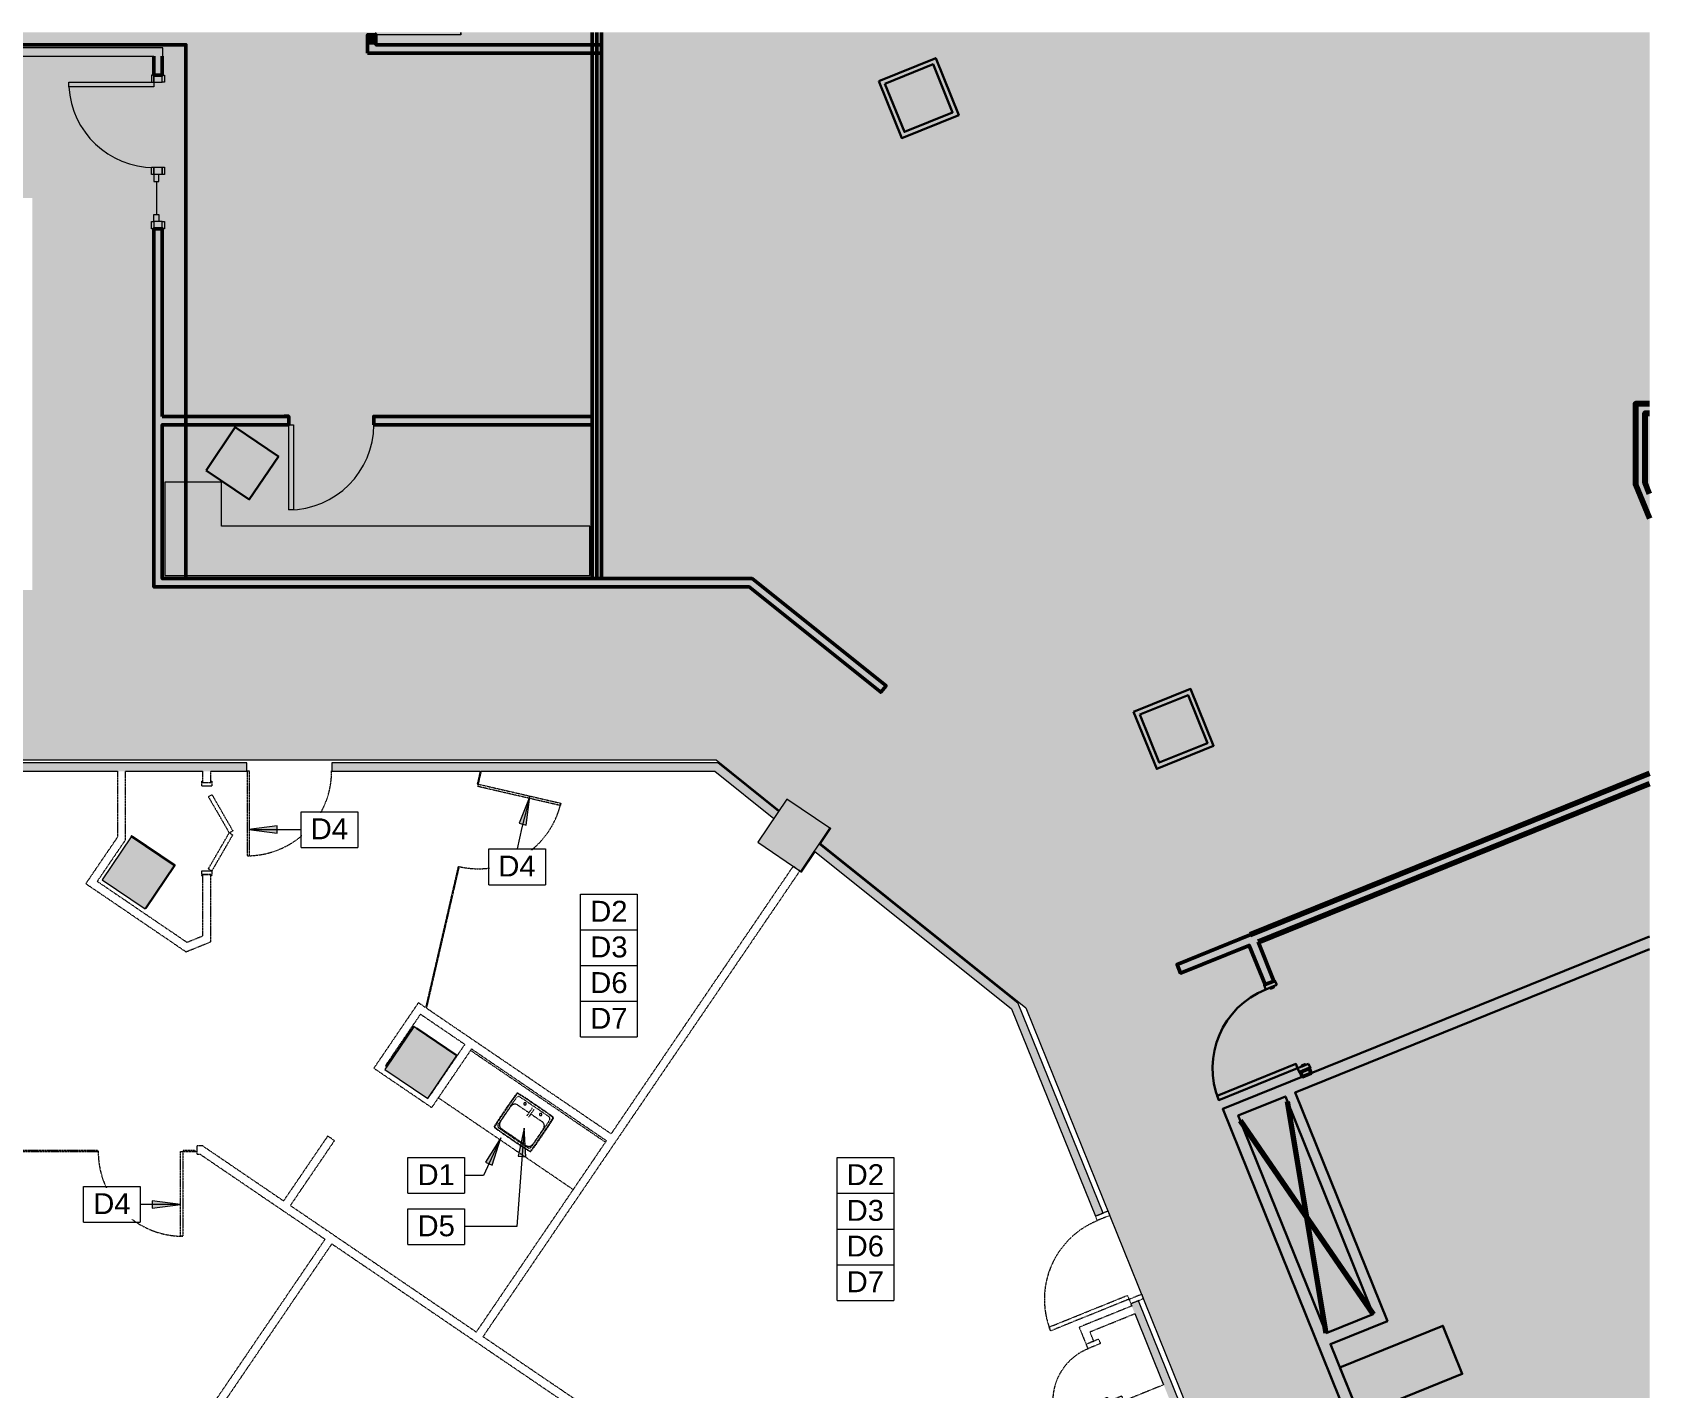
# Model space of a CAD drawing. Header units: inches. Extents: x 440 to 1827, y -16294 to -15154.
# Drawn here: x 1143 to 1827, y -15729 to -15154 of the extents above; entities that cross this region are included whole.
import ezdxf

# ---------------------------------------------------------------- set-up
doc = ezdxf.new("R2010")
doc.units = ezdxf.units.IN
doc.header["$MEASUREMENT"] = 0
doc.linetypes.add('Demolished', pattern=[0.1875, 0.125, -0.0625])
for name, color, linetype, lineweight in [('A-ANNO-KEYN', 231, 'Continuous', 9), ('A-Anno-Note', 90, 'Continuous', 50), ('A-Area-Patt', 250, 'Continuous', 20), ('A-COLS', 10, 'Continuous', 30), ('A-DETL', 250, 'Continuous', 20), ('A-DETL-GENF', 92, 'Continuous', 9), ('A-DETL-THIN', 151, 'Continuous', 9), ('A-DOOR', 31, 'Demolished', 9), ('A-DOOR-FRAM', 10, 'Continuous', 30), ('A-Hvac', 170, 'Continuous', 70), ('A-WALL', 10, 'Continuous', 30), ('A-Wall-Dmsg', 130, 'Continuous', 90), ('A-WALL-PATT', 111, 'Continuous', 13), ('Chevy Chase Pavilion_9th - 900 _ 910_dwg', 8, 'Continuous', 9), ('I-WALL', 2, 'Continuous', 13), ('P-SANR-FIXT', 6, 'Demolished', 9), ('Q-CASE', 31, 'Demolished', 9), ('S-COLS', 52, 'Continuous', 13)]:
    doc.layers.add(name, color=color, linetype=linetype, lineweight=lineweight)
doc.styles.add('Arial', font='arial.ttf', dxfattribs={"height": 8.851796})

# ---------------------------------------------------------------- blocks, each defined once
blk = doc.blocks.new('Bifold_2 panel w Frame - Int-PB-F-WDMF-3_ x 84_-4833618-FIRST FLOOR DEMOLITION')
at = {"layer": 'A-DOOR', "color": 7}
for p, q in [((-14.28, 2.25), (0.99, 11.06)), ((-13.4, 0.73), (1.86, 9.55)), ((1.86, 9.55), (0.99, 11.06)), ((1.86, 9.55), (2.74, 11.06)), ((17.12, 0.73), (1.86, 9.55)), ((18, 2.25), (2.74, 11.06)), ((-14.28, 2.25), (-13.4, 0.73)), ((18, 2.25), (17.12, 0.73))]:
    blk.add_line(p, q, dxfattribs=at)
at = {"layer": 'A-DOOR-FRAM', "color": 250, "linetype": 'Demolished', "lineweight": 20}
for p, q in [((-20, 2.25), (-18, 2.25)), ((-20, 2.25), (-20, 1.75)), ((-20, 1.75), (-19.5, 1.75)), ((-19.5, -1.75), (-19.5, 1.75)), ((-18, -2.25), (-18, 2.25)), ((18, -2.25), (18, 2.25)), ((18, 2.25), (20, 2.25)), ((19.5, 1.75), (20, 1.75)), ((19.5, -1.75), (19.5, 1.75)), ((20, 2.25), (20, 1.75)), ((-20, -1.75), (-19.5, -1.75)), ((-20, -2.25), (-20, -1.75)), ((-20, -2.25), (-18, -2.25)), ((18, -2.25), (20, -2.25)), ((19.5, -1.75), (20, -1.75)), ((20, -2.25), (20, -1.75))]:
    blk.add_line(p, q, dxfattribs=at)
blk = doc.blocks.new('Single Glass Door - 36_ x 84_-4833911-FIRST FLOOR DEMOLITION')
at = {"layer": 'A-DOOR', "color": 250, "lineweight": 20}
for p, q in [((16.90625, -0.25), (17.90625, -0.25)), ((16.90625, -36.0625), (16.90625, -0.25)), ((17.90625, -0.25), (17.90625, -36.0625)), ((17.90625, -36.0625), (16.90625, -36.0625))]:
    blk.add_line(p, q, dxfattribs=at)
at = {"layer": 'A-DOOR', "color": 7}
blk.add_arc((17.90625, -0.25), 35.8125, 179.5, 270, dxfattribs=at)
blk = doc.blocks.new('Single Glass Door - 36_ x 84_-4836496-FIRST FLOOR DEMOLITION')
at = {"layer": 'A-DOOR', "color": 250, "lineweight": 20}
for p, q in [((16.90625, 37.5625), (16.90625, 1.75)), ((17.90625, 37.5625), (16.90625, 37.5625)), ((17.90625, 1.75), (17.90625, 37.5625)), ((16.90625, 1.75), (17.90625, 1.75))]:
    blk.add_line(p, q, dxfattribs=at)
at = {"layer": 'A-DOOR', "color": 7}
blk.add_arc((17.90625, 1.75), 35.8125, 90, 180.5, dxfattribs=at)
blk = doc.blocks.new('C-Counter Top - ADJ HEIGHT-4836405-FIRST FLOOR DEMOLITION')
at = {"layer": 'Q-CASE', "color": 7}
for p, q in [((-47.26, -0.75), (21.74, -0.75)), ((-47.26, -25), (21.74, -25))]:
    blk.add_line(p, q, dxfattribs=at)
blk = doc.blocks.new('Single Flush - OTJ_SOLIDFLUSH_ALUM-4829993-FIRST FLOOR DEMOLITION')
at = {"layer": 'A-DOOR', "color": 250, "lineweight": 20}
for p, q in [((16.15625, -1.75), (17.90625, -1.75)), ((16.15625, -37.5625), (16.15625, -1.75)), ((17.90625, -1.75), (17.90625, -37.5625)), ((17.90625, -37.5625), (16.15625, -37.5625))]:
    blk.add_line(p, q, dxfattribs=at)
at = {"layer": 'A-DOOR', "color": 7}
blk.add_arc((17.90625, -1.75), 35.8125, 179.5, 270, dxfattribs=at)
at = {"layer": 'A-DOOR-FRAM', "color": 250, "linetype": 'Demolished', "lineweight": 20}
for p, q in [((-20, 4), (-20, -1.75)), ((-20, 4), (-18, 4)), ((-18, 4), (-18, -1.75)), ((18.000004, 4), (18.000004, -1.75)), ((18.000004, 4), (20.000004, 4)), ((20.000004, 4), (20.000004, -1.75)), ((-20, -1.75), (-18, -1.75)), ((18.000004, -1.75), (20.000004, -1.75))]:
    blk.add_line(p, q, dxfattribs=at)
blk = doc.blocks.new('Single Flush - 2_-4840420-FIRST FLOOR DEMOLITION')
at = {"layer": 'A-DOOR', "color": 250, "lineweight": 20}
for p, q in [((10.15625, -1.75), (11.90625, -1.75)), ((10.15625, -25.5625), (10.15625, -1.75)), ((11.90625, -1.75), (11.90625, -25.5625)), ((11.90625, -25.5625), (10.15625, -25.5625))]:
    blk.add_line(p, q, dxfattribs=at)
at = {"layer": 'A-DOOR', "color": 7}
blk.add_arc((11.90625, -1.75), 23.8125, 179.5, 270, dxfattribs=at)
at = {"layer": 'A-DOOR-FRAM', "color": 250, "linetype": 'Demolished', "lineweight": 20}
for p, q in [((-14, 4), (-14, -1.75)), ((-14, 4), (-12, 4)), ((-12, 4), (-12, -1.75)), ((12.000004, 4), (12.000004, -1.75)), ((12.000004, 4), (14.000004, 4)), ((14.000004, 4), (14.000004, -1.75)), ((-14, -1.75), (-12, -1.75)), ((12.000004, -1.75), (14.000004, -1.75))]:
    blk.add_line(p, q, dxfattribs=at)
blk = doc.blocks.new('Concrete-Rectangular-Column - 1_10_-4868861-FIRST FLOOR DEMOLITION')
at = {"layer": 'S-COLS', "lineweight": 9}
blk.add_hatch(color=7, dxfattribs=at).paths.add_polyline_path([(-11, -11), (11, -11), (11, 11), (-11, 11)], flags=0)
at = {"layer": 'S-COLS', "color": 8, "lineweight": 20}
for p, q in [((11, 11), (-11, 11)), ((-11, 11), (-11, -11)), ((11, -11), (11, 11)), ((-11, -11), (11, -11))]:
    blk.add_line(p, q, dxfattribs=at)
blk = doc.blocks.new('P-Sink-Rectangular - PSR1918-3060176-FIRST FLOOR DEMOLITION')
at = {"layer": 'P-SANR-FIXT', "color": 7}
for p, q in [((-9.5, 4.97), (-9.34, 8.49)), ((-9.13, 8.48), (-9.28, 4.96)), ((-8.99, 8.84), (-5.52, 9)), ((-5.51, 8.78), (-8.98, 8.63)), ((-8.5, 5.01), (-8.42, 6.97)), ((-7.47, 7.92), (-5.51, 8)), ((-5.52, 9), (5.52, 9)), ((-5.52, 9), (-5.51, 8.78)), ((5.51, 8.78), (-5.51, 8.78)), ((-5.51, 8), (5.51, 8)), ((5.52, 9), (5.51, 8.78)), ((8.98, 8.63), (5.51, 8.78)), ((5.51, 8), (7.47, 7.92)), ((5.52, 9), (8.99, 8.84)), ((8.42, 6.97), (8.5, 5.01)), ((9.28, 4.96), (9.13, 8.48)), ((9.34, 8.49), (9.5, 4.97)), ((-9.5, 4.97), (-9.28, 4.96)), ((-9.5, -4.97), (-9.5, 4.97)), ((-9.28, 4.96), (-9.28, -4.96)), ((-8.5, -5.01), (-8.5, 5.01)), ((-8.35, -5.5), (-8.35, 2.5)), ((-8.35, -5.5), (-8.35, 2.5)), ((-6.25, 4.6), (-0.49, 4.6)), ((-6.25, 4.6), (-0.49, 4.6)), ((0.48, 4.6), (6.25, 4.6)), ((0.48, 4.6), (6.25, 4.6)), ((8.35, 2.5), (8.35, -5.5)), ((8.35, 2.5), (8.35, -5.5)), ((8.5, 5.01), (8.5, -5.01)), ((9.5, 4.97), (9.28, 4.96)), ((9.28, -4.96), (9.28, 4.96)), ((9.5, 4.97), (9.5, -4.97)), ((-9.5, -4.97), (-9.28, -4.96)), ((-9.34, -8.49), (-9.5, -4.97)), ((-9.28, -4.96), (-9.13, -8.48)), ((-8.42, -6.97), (-8.5, -5.01)), ((8.5, -5.01), (8.42, -6.97)), ((9.13, -8.48), (9.28, -4.96)), ((9.5, -4.97), (9.28, -4.96)), ((9.5, -4.97), (9.34, -8.49)), ((-5.52, -9), (-8.99, -8.84)), ((-8.98, -8.63), (-5.51, -8.78)), ((-5.51, -8), (-7.47, -7.92)), ((6.25, -7.6), (-6.25, -7.6)), ((6.25, -7.6), (-6.25, -7.6)), ((-5.52, -9), (-5.51, -8.78)), ((5.52, -9), (-5.52, -9)), ((5.51, -8), (-5.51, -8)), ((-5.51, -8.78), (5.51, -8.78)), ((7.47, -7.92), (5.51, -8)), ((5.51, -8.78), (8.98, -8.63)), ((5.52, -9), (5.51, -8.78)), ((8.99, -8.84), (5.52, -9))]:
    blk.add_line(p, q, dxfattribs=at)
at = {"layer": 'P-SANR-FIXT', "color": 7, "flags": 128}
for points in [[(-0.5, 6.97), (-0.5, 6.97), (-0.5, 6.96), (-0.5, 6.95), (-0.5, 6.94), (-0.5, 6.93), (-0.5, 6.91), (-0.5, 6.89), (-0.5, 6.87), (-0.5, 6.84), (-0.5, 6.81), (-0.5, 6.78), (-0.5, 6.74), (-0.5, 6.7), (-0.5, 6.66), (-0.5, 6.62), (-0.5, 6.57), (-0.5, 6.52), (-0.5, 6.47), (-0.5, 6.42), (-0.5, 6.36), (-0.5, 6.3), (-0.5, 6.24), (-0.5, 6.18), (-0.5, 6.11), (-0.5, 6.05), (-0.5, 5.98), (-0.5, 5.91), (-0.5, 5.84), (-0.5, 5.77), (-0.5, 5.69), (-0.5, 5.62), (-0.5, 5.54), (-0.5, 5.46), (-0.5, 5.39), (-0.5, 5.31), (-0.5, 5.23), (-0.5, 5.15), (-0.5, 5.07), (-0.5, 4.99), (-0.5, 4.91), (-0.5, 4.83), (-0.5, 4.75), (-0.5, 4.67), (-0.5, 4.59), (-0.5, 4.51), (-0.5, 4.44), (-0.5, 4.36), (-0.5, 4.28), (-0.5, 4.21), (-0.5, 4.13), (-0.5, 4.06), (-0.5, 3.99), (-0.5, 3.92), (-0.5, 3.86), (-0.5, 3.79), (-0.5, 3.73), (-0.5, 3.66), (-0.5, 3.61), (-0.5, 3.55), (-0.5, 3.49), (-0.5, 3.44), (-0.5, 3.39), (-0.5, 3.34), (-0.5, 3.3), (-0.5, 3.25), (-0.5, 3.21), (-0.5, 3.18), (-0.5, 3.14), (-0.5, 3.11), (-0.5, 3.08), (-0.5, 3.06), (-0.5, 3.04), (-0.5, 3.02), (-0.5, 3), (-0.5, 2.99), (-0.5, 2.98), (-0.5, 2.97), (-0.5, 2.97), (-0.5, 2.97)], [(0.5, 2.97), (0.5, 2.97), (0.5, 2.97), (0.5, 2.98), (0.5, 2.99), (0.5, 3.01), (0.5, 3.02), (0.5, 3.05), (0.5, 3.07), (0.5, 3.1), (0.5, 3.13), (0.5, 3.16), (0.5, 3.19), (0.5, 3.23), (0.5, 3.27), (0.5, 3.32), (0.5, 3.36), (0.5, 3.41), (0.5, 3.46), (0.5, 3.52), (0.5, 3.57), (0.5, 3.63), (0.5, 3.69), (0.5, 3.76), (0.5, 3.82), (0.5, 3.89), (0.5, 3.95), (0.5, 4.02), (0.5, 4.1), (0.5, 4.17), (0.5, 4.24), (0.5, 4.32), (0.5, 4.39), (0.5, 4.47), (0.5, 4.55), (0.5, 4.63), (0.5, 4.71), (0.5, 4.79), (0.5, 4.87), (0.5, 4.95), (0.5, 5.03), (0.5, 5.11), (0.5, 5.19), (0.5, 5.26), (0.5, 5.34), (0.5, 5.42), (0.5, 5.5), (0.5, 5.58), (0.5, 5.65), (0.5, 5.73), (0.5, 5.8), (0.5, 5.87), (0.5, 5.94), (0.5, 6.01), (0.5, 6.08), (0.5, 6.14), (0.5, 6.21), (0.5, 6.27), (0.5, 6.33), (0.5, 6.39), (0.5, 6.44), (0.5, 6.49), (0.5, 6.55), (0.5, 6.59), (0.5, 6.64), (0.5, 6.68), (0.5, 6.72), (0.5, 6.76), (0.5, 6.79), (0.5, 6.82), (0.5, 6.85), (0.5, 6.88), (0.5, 6.9), (0.5, 6.92), (0.5, 6.93), (0.5, 6.95), (0.5, 6.96), (0.5, 6.96), (0.5, 6.97), (0.5, 6.97)]]:
    blk.add_lwpolyline(points, dxfattribs=at)
at = {"layer": 'P-SANR-FIXT', "color": 7}
for centre, radius, start, end in [((-8.97, 8.47), 0.371, 92.5667, 177.4333), ((-8.97, 8.47), 0.156, 92.5667, 177.4333), ((-7.42, 6.92), 0.995, 92.5667, 177.4333), ((-4, 6.75), 0.5, 360, 180), ((-4, 6.75), 0.5, 135, 165), ((-4, 6.75), 0.5, 135, 165), ((-4, 6.75), 0.5, 60, 120), ((-4, 6.75), 0.5, 60, 120), ((-4, 6.75), 0.5, 75, 105), ((-4, 6.75), 0.5, 75, 105), ((-4, 6.75), 0.5, 0, 45), ((-4, 6.75), 0.5, 15, 45), ((-4, 6.75), 0.5, 0, 45), ((-4, 6.75), 0.5, 15, 45), ((4, 6.75), 0.5, 360, 180), ((4, 6.75), 0.5, 135, 180), ((4, 6.75), 0.5, 135, 180), ((4, 6.75), 0.5, 165, 180), ((4, 6.75), 0.5, 165, 180), ((4, 6.75), 0.5, 135, 150), ((4, 6.75), 0.5, 135, 150), ((4, 6.75), 0.5, 0, 120), ((4, 6.75), 0.5, 0, 120), ((4, 6.75), 0.5, 75, 105), ((4, 6.75), 0.5, 75, 105), ((4, 6.75), 0.5, 30, 60), ((4, 6.75), 0.5, 30, 60), ((7.42, 6.92), 0.995, 2.5667, 87.4333), ((8.97, 8.47), 0.156, 2.5667, 87.4333), ((8.97, 8.47), 0.371, 2.5667, 87.4333), ((-6.25, 2.5), 2.1, 90, 180), ((-6.25, 2.5), 2.1, 90, 180), ((-6.25, 2.5), 2.1, 160.02876, 180), ((-6.25, 2.5), 2.1, 115.02876, 154.97124), ((-6.25, 2.5), 2.1, 90, 109.97124), ((-4, 6.75), 0.5, 180, 360), ((-4, 6.75), 0.5, 180, 270), ((-4, 6.75), 0.5, 180, 270), ((-4, 6.75), 0.5, 195, 240), ((-4, 6.75), 0.5, 195, 240), ((-4, 6.75), 0.5, 255, 270), ((-4, 6.75), 0.5, 255, 270), ((-4, 6.75), 0.5, 315, 360), ((-4, 6.75), 0.5, 315, 360), ((-4, 6.75), 0.5, 315, 345), ((-4, 6.75), 0.5, 315, 345), ((4, 6.75), 0.5, 180, 360), ((4, 6.75), 0.5, 180, 225), ((4, 6.75), 0.5, 180, 195), ((4, 6.75), 0.5, 180, 225), ((4, 6.75), 0.5, 180, 195), ((4, 6.75), 0.5, 210, 225), ((4, 6.75), 0.5, 210, 225), ((4, 6.75), 0.5, 240, 270), ((4, 6.75), 0.5, 240, 270), ((4, 6.75), 0.5, 255, 270), ((4, 6.75), 0.5, 255, 270), ((4, 6.75), 0.5, 271.66631, 300), ((4, 6.75), 0.5, 271.66631, 300), ((4, 6.75), 0.5, 315, 345), ((4, 6.75), 0.5, 315, 345), ((4, 6.75), 0.5, 315, 330), ((4, 6.75), 0.5, 315, 330), ((6.25, 2.5), 2.1, 70.02876, 90), ((6.25, 2.5), 2.1, 0, 90), ((6.25, 2.5), 2.1, 0, 90), ((6.25, 2.5), 2.1, 25.02876, 64.97124), ((6.25, 2.5), 2.1, 0, 19.97124), ((-6.25, -5.5), 2.1, 180, 199.97124), ((-6.25, -5.5), 2.1, 180, 270), ((-6.25, -5.5), 2.1, 180, 270), ((-6.25, -5.5), 2.1, 205.02876, 244.97124), ((6.25, -5.5), 2.1, 270, 360), ((6.25, -5.5), 2.1, 270, 360), ((6.25, -5.5), 2.1, 295.02876, 334.97124), ((6.25, -5.5), 2.1, 340.02876, 360), ((-8.97, -8.47), 0.371, 182.5667, 267.4333), ((-8.97, -8.47), 0.156, 182.5667, 267.4333), ((-7.42, -6.92), 0.995, 182.5667, 267.4333), ((-6.25, -5.5), 2.1, 250.02876, 270), ((6.25, -5.5), 2.1, 270, 289.97124), ((7.42, -6.92), 0.995, 272.5667, 357.4333), ((8.97, -8.47), 0.156, 272.5667, 357.4333), ((8.97, -8.47), 0.371, 272.5667, 357.4333)]:
    blk.add_arc(centre, radius, start, end, dxfattribs=at)
blk = doc.blocks.new('Chevy Chase Pavilion_9th - 900 _ 910_dwg_08 - DOOR - SINGLE - CONCEALED FRAME - FULL GLASS - 36x84-545508-FLOOR PLAN - LEVEL 9-5113153-FIRST FLOOR DEMOLITION')
at = {"layer": 'A-DOOR', "color": 250, "linetype": 'Continuous', "lineweight": 20, "flags": 128}
blk.add_lwpolyline([(20.28, 0.46), (18.28, 0.46), (18.28, 36.46), (20.28, 36.46)], close=True, dxfattribs=at)
at = {"layer": 'A-DOOR', "color": 7, "linetype": 'Continuous'}
blk.add_arc((20.28, 0.46), 36, 90, 180, dxfattribs=at)
at = {"layer": 'A-DOOR-FRAM', "color": 250, "lineweight": 20, "flags": 128}
blk.add_lwpolyline([(22.28, 0.96), (20.28, 0.96), (20.28, -3.54), (22.28, -3.54)], dxfattribs=at)
blk = doc.blocks.new('Chevy Chase Pavilion_9th - 900 _ 910_dwg_08 - DOOR - SINGLE - CONCEALED FRAME - FULL GLASS - 36x84-545508-FLOOR PLAN - LEVEL 9-V1-FIRST FLOOR DEMOLITION')
at = {"layer": 'A-DOOR', "color": 250, "linetype": 'Continuous', "lineweight": 20}
blk.add_line((20.28, 0.46), (19.28, 0.46), dxfattribs=at)
at = {"layer": 'A-DOOR', "color": 250, "linetype": 'Continuous', "lineweight": 20, "flags": 128}
blk.add_lwpolyline([(19.28, 36.46), (20.28, 36.46), (20.28, 0.46)], dxfattribs=at)
at = {"layer": 'A-DOOR', "color": 7, "linetype": 'Continuous'}
blk.add_arc((20.28, 0.46), 36, 90, 91.58822, dxfattribs=at)
at = {"layer": 'A-DOOR-FRAM', "color": 250, "lineweight": 20, "flags": 128}
blk.add_lwpolyline([(22.28, 0.96), (20.28, 0.96), (20.28, -3.54), (22.28, -3.54)], dxfattribs=at)
blk = doc.blocks.new('Chevy Chase Pavilion_9th - 900 _ 910_dwg_ST - TYPE D - SINGLE FLUSH WD - SIDELIGHT - 36_ x 96_  - 20_ SIDELIGHT-545689-FLOOR PLAN - LEVEL 9-5113156-FIRST FLOOR DEMOLITION')
at = {"layer": 'A-DOOR', "color": 7, "linetype": 'Continuous'}
blk.add_line((24, -0.75), (38, -0.75), dxfattribs=at)
at = {"layer": 'A-DOOR', "color": 7, "linetype": 'Continuous', "flags": 128}
for points in [[(21, -1.75), (24, -1.75), (24, 0.25), (21, 0.25)], [(41, -1.75), (38, -1.75), (38, 0.25), (41, 0.25)]]:
    blk.add_lwpolyline(points, dxfattribs=at)
at = {"layer": 'A-DOOR', "color": 250, "linetype": 'Continuous', "lineweight": 20, "flags": 128}
blk.add_lwpolyline([(-16, -1.75), (-16, -37.75), (-18, -37.75), (-18, -1.75)], close=True, dxfattribs=at)
at = {"layer": 'A-DOOR', "color": 7, "linetype": 'Continuous'}
blk.add_arc((-18, -1.75), 36.06, 273.17954, 0, dxfattribs=at)
at = {"layer": 'A-DOOR-FRAM', "color": 250, "lineweight": 20, "flags": 128}
for points in [[(-21, 1.75), (-21, 2.75), (-18, 2.75), (-18, 1.75)], [(-21, -2.75), (-18, -2.75), (-18, -1.75), (-18, 1.75), (-21, 1.75), (-21, -1.75), (-18, -1.75), (-21, -1.75)], [(18, 1.75), (18, 2.75), (21, 2.75), (21, 1.75)], [(21, -1.75), (21, -2.75), (18, -2.75), (18, -1.75), (18, 1.75), (21, 1.75), (21, -1.75), (18, -1.75)], [(41, 1.75), (41, 2.75), (44, 2.75), (44, 1.75)], [(41, -2.75), (41, -1.75), (44, -1.75), (44, 1.75), (41, 1.75), (41, -1.75), (44, -1.75), (44, -2.75)]]:
    blk.add_lwpolyline(points, close=True, dxfattribs=at)
blk = doc.blocks.new('Chevy Chase Pavilion_9th - 900 _ 910_dwg-4821032-FIRST FLOOR DEMOLITION')
at = {"layer": 'A-DETL-GENF', "lineweight": 20}
h = blk.add_hatch(color=250, dxfattribs=at)
h.paths.add_polyline_path([(2027.26, 3009.22), (2027.26, 3231.72), (2023.26, 3231.72), (2023.26, 3009.22)], flags=0)
h.paths.add_polyline_path([(2023.26, 3235.22), (2027.26, 3235.22), (2027.26, 3240.47), (2023.26, 3240.47)], flags=0)
blk.add_hatch(color=250, dxfattribs=at).paths.add_polyline_path([(1893.36, 3010.47), (2022.3, 3010.47), (2022.3, 3031.47), (1866.3, 3031.47), (1866.3, 3050.1), (1842.3, 3050.1), (1842.3, 3010.47), (1878.46, 3010.47)], flags=0)
at = {"layer": 'A-WALL-PATT', "lineweight": 20}
h = blk.add_hatch(color=250, dxfattribs=at)
h.paths.add_polyline_path([(1493.72, 3230.35), (1559.69, 3230.35), (1559.69, 3233.85), (1399.5, 3233.85), (1399.5, 3230.35), (1448.25, 3230.35)], flags=0)
h.paths.add_polyline_path([(1841.26, 3230.35), (1841.51, 3230.35), (1841.51, 3233.85), (1595.69, 3233.85), (1595.69, 3230.35), (1837.76, 3230.35)], flags=0)
at = {"layer": 'I-WALL', "lineweight": 20}
for points in [[(1928.2, 3235.22), (1931.7, 3235.22), (1931.7, 3239.47), (1928.2, 3239.47)], [(2022.3, 3231.72), (2027.26, 3231.72), (2027.26, 3235.22), (1928.2, 3235.22), (1928.2, 3231.72), (1931.7, 3231.72)], [(2089.73, 3005.72), (2095.33, 3005.72), (2090.96, 3009.22), (1837.76, 3009.22), (1837.76, 3005.72), (2075.75, 3005.72)], [(2145.45, 2961.1), (2147.64, 2963.84), (2095.33, 3005.72), (2089.73, 3005.72), (2140.55, 2965.03)]]:
    blk.add_hatch(color=250, dxfattribs=at).paths.add_polyline_path(points, flags=0)
h = blk.add_hatch(color=250, dxfattribs=at)
h.paths.add_polyline_path([(1841.26, 3009.22), (1841.26, 3157.35), (1837.76, 3157.35), (1837.76, 3009.22)], flags=0)
h.paths.add_polyline_path([(1841.26, 3222.35), (1841.26, 3230.35), (1837.76, 3230.35), (1837.76, 3222.35)], flags=0)
h = blk.add_hatch(color=250, dxfattribs=at)
h.paths.add_polyline_path([(1930.82, 3074.35), (2023.26, 3074.35), (2023.26, 3077.85), (1930.82, 3077.85)], flags=0)
h.paths.add_polyline_path([(1842.3, 3074.35), (1894.82, 3074.35), (1894.82, 3077.85), (1841.26, 3077.85), (1841.26, 3074.35), (1841.51, 3074.35)], flags=0)
at = {"layer": 'A-Anno-Note', "flags": 128}
blk.add_lwpolyline([(1104.72, 3146.22), (1169.26, 3146.22), (1169.26, 3235.22), (1851.26, 3235.22), (1851.26, 3009.22), (2025.26, 3009.22), (2025.26, 3240.47)], dxfattribs=at)
at = {"layer": 'A-Area-Patt'}
for p, q in [((2123.05, 2902.3), (2123.92, 2903.17)), ((2123.41, 2902.84), (2123.99, 2903.42)), ((2123.78, 2903.38), (2123.88, 2903.49)), ((2119.38, 2896.86), (2120.25, 2897.74)), ((2119.44, 2896.74), (2119.89, 2897.19)), ((2119.75, 2897.41), (2120.62, 2898.28)), ((2120.11, 2897.95), (2120.98, 2898.82)), ((2120.48, 2898.49), (2121.35, 2899.37)), ((2120.85, 2899.04), (2121.72, 2899.91)), ((2121.21, 2899.58), (2122.08, 2900.45)), ((2121.58, 2900.12), (2122.45, 2901)), ((2121.95, 2900.67), (2122.82, 2901.54)), ((2122.31, 2901.21), (2123.18, 2902.08)), ((2122.68, 2901.75), (2123.55, 2902.63)), ((2113.89, 2888.72), (2114.75, 2889.59)), ((2114.25, 2889.26), (2115.12, 2890.13)), ((2114.62, 2889.8), (2115.49, 2890.67)), ((2114.98, 2890.35), (2115.85, 2891.22)), ((2115.35, 2890.89), (2116.22, 2891.76)), ((2115.72, 2891.43), (2116.59, 2892.3)), ((2116.08, 2891.98), (2116.95, 2892.85)), ((2116.45, 2892.52), (2117.32, 2893.39)), ((2116.82, 2893.06), (2117.54, 2893.78)), ((2117.18, 2893.61), (2117.44, 2893.86)), ((2111.63, 2885.22), (2112.19, 2885.78)), ((2111.69, 2885.46), (2112.55, 2886.33)), ((2111.73, 2885.15), (2111.82, 2885.24)), ((2112.05, 2886), (2112.92, 2886.87)), ((2112.42, 2886.54), (2113.29, 2887.41)), ((2112.79, 2887.09), (2113.65, 2887.96)), ((2113.15, 2887.63), (2114.02, 2888.5)), ((2113.52, 2888.17), (2114.39, 2889.04))]:
    blk.add_line(p, q, dxfattribs=at)
at = {"layer": 'A-COLS'}
for p, q in [((1936.19, 2802.56), (1947.73, 2819.66)), ((1948.93, 2818.85), (1965.97, 2807.36))]:
    blk.add_line(p, q, dxfattribs=at)
at = {"layer": 'A-COLS', "flags": 128}
for points in [[(2147.2, 3218.72), (2167.6, 3226.97), (2175.84, 3206.57), (2155.44, 3198.32)], [(1859.87, 3055.04), (1872.17, 3073.28), (1890.41, 3060.97), (1878.11, 3042.74)], [(2255.09, 2951.7), (2275.49, 2959.93), (2283.73, 2939.54), (2263.33, 2931.3)], [(2339.79, 2675.3), (2383.37, 2692.91), (2391.61, 2672.51), (2348.03, 2654.9)]]:
    blk.add_lwpolyline(points, close=True, dxfattribs=at)
for points in [[(2123.86, 2903.51), (2124.06, 2903.37), (2119.53, 2896.67)], [(1828.17, 2899.93), (1828.35, 2900.19), (1846.58, 2887.89), (1834.28, 2869.65)], [(2117.57, 2893.75), (2111.76, 2885.14), (2111.56, 2885.27)]]:
    blk.add_lwpolyline(points, dxfattribs=at)
at = {"layer": 'A-DETL'}
for p, q in [((2023.26, 3240.47), (2023.26, 3235.22)), ((2027.26, 3235.22), (2027.26, 3240.47)), ((2023.26, 3231.72), (2023.26, 3077.85)), ((2027.26, 3009.22), (2027.26, 3231.72)), ((2023.26, 3074.35), (2023.26, 3009.22))]:
    blk.add_line(p, q, dxfattribs=at)
at = {"layer": 'A-DETL', "flags": 128}
blk.add_lwpolyline([(1866.3, 3031.47), (1866.3, 3050.1), (1842.3, 3050.1), (1842.3, 3010.47), (2022.3, 3010.47), (2022.3, 3031.47)], close=True, dxfattribs=at)
at = {"layer": 'A-DOOR', "color": 10, "linetype": 'Continuous', "lineweight": 30, "flags": 128}
for points in [[(2313.05, 2837.19), (2312.3, 2839.05), (2307.67, 2837.17), (2308.41, 2835.32)], [(2311.66, 2836.63), (2311.85, 2836.17), (2310.46, 2835.6), (2310.27, 2836.07)], [(2321.9, 2801.94), (2321.15, 2803.79), (2287.77, 2790.31), (2288.52, 2788.45)], [(2326.54, 2803.81), (2327.29, 2801.96), (2322.65, 2800.09), (2321.9, 2801.94)], [(2325.15, 2803.25), (2324.96, 2803.72), (2323.57, 2803.15), (2323.76, 2802.69)]]:
    blk.add_lwpolyline(points, close=True, dxfattribs=at)
at = {"layer": 'A-DOOR', "color": 10, "linetype": 'Continuous', "lineweight": 30}
blk.add_arc((2321.9, 2801.94), 36, 112.00101, 202.00101, dxfattribs=at)
at = {"layer": 'A-Hvac'}
for p, q in [((2333.93, 2689.82), (2317.57, 2787.82)), ((2297.59, 2779.75), (2353.9, 2697.88))]:
    blk.add_line(p, q, dxfattribs=at)
at = {"layer": 'A-WALL', "color": 90, "lineweight": 50, "flags": 128}
for points in [[(2023.26, 3240.47), (2023.26, 3009.22), (2027.26, 3009.22), (2027.26, 3240.47)], [(2301.79, 2858.39), (2270.87, 2845.9), (2272.37, 2842.19), (2301.43, 2853.93), (2308.13, 2837.36), (2311.84, 2838.86), (2305.14, 2855.43)]]:
    blk.add_lwpolyline(points, dxfattribs=at)
at = {"layer": 'A-WALL', "flags": 128}
for points in [[(2144.59, 3219.82), (2154.33, 3195.72), (2178.43, 3205.46), (2168.69, 3229.57)], [(2252.48, 2952.79), (2262.23, 2928.68), (2286.33, 2938.43), (2276.59, 2962.54)], [(2333.93, 2689.82), (2296.72, 2781.93), (2316.69, 2790), (2353.9, 2697.88)]]:
    blk.add_lwpolyline(points, close=True, dxfattribs=at)
for points in [[(2470.91, 2857.7), (2290.2, 2784.69), (2346.71, 2644.82)], [(2351.35, 2646.7), (2335.8, 2685.18), (2359.91, 2694.92), (2320.82, 2791.66), (2470.91, 2852.31)]]:
    blk.add_lwpolyline(points, dxfattribs=at)
at = {"layer": 'A-WALL', "color": 90, "lineweight": 50, "flags": 128}
blk.add_lwpolyline([(2326.82, 2801.77), (2323.11, 2800.27), (2323.91, 2798.31), (2327.62, 2799.81)], close=True, dxfattribs=at)
at = {"layer": 'A-Wall-Dmsg'}
for p, q in [((2470.91, 2926.73), (2301.79, 2858.39)), ((2305.14, 2855.43), (2470.91, 2922.41))]:
    blk.add_line(p, q, dxfattribs=at)
at = {"layer": 'A-Wall-Dmsg', "flags": 128}
for points in [[(2470.91, 3083.25), (2464.96, 3083.25), (2464.96, 3048.99), (2470.91, 3034.62)], [(2470.91, 3045.07), (2468.96, 3049.78), (2468.96, 3079.25), (2470.91, 3079.25)]]:
    blk.add_lwpolyline(points, dxfattribs=at)
at = {"layer": 'I-WALL', "color": 90, "lineweight": 50, "flags": 128}
for points in [[(1928.2, 3231.72), (2027.26, 3231.72), (2027.26, 3235.22), (1931.7, 3235.22), (1931.7, 3239.47), (1928.2, 3239.47)], [(1841.26, 3077.85), (1841.26, 3157.35), (1837.76, 3157.35), (1837.76, 3005.72), (2089.73, 3005.72), (2145.45, 2961.1), (2147.64, 2963.84), (2090.96, 3009.22), (1841.26, 3009.22), (1841.26, 3074.35), (1894.82, 3074.35), (1894.82, 3077.85)], [(1930.82, 3074.35), (2023.26, 3074.35), (2023.26, 3077.85), (1930.82, 3077.85)]]:
    blk.add_lwpolyline(points, close=True, dxfattribs=at)
at = {"layer": 'I-WALL', "color": 250, "lineweight": 20, "flags": 128}
blk.add_lwpolyline([(1841.26, 3230.35), (1841.51, 3230.35), (1841.51, 3233.85), (1595.69, 3233.85), (1595.69, 3230.35), (1837.76, 3230.35)], dxfattribs=at)
at = {"layer": 'I-WALL', "color": 90, "lineweight": 50, "flags": 128}
blk.add_lwpolyline([(1837.76, 3230.35), (1837.76, 3222.35), (1841.26, 3222.35), (1841.26, 3230.35)], dxfattribs=at)
for name, p, rotation in [('Chevy Chase Pavilion_9th - 900 _ 910_dwg_08 - DOOR - SINGLE - CONCEALED FRAME - FULL GLASS - 36x84-545508-FLOOR PLAN - LEVEL 9-V1-FIRST FLOOR DEMOLITION', (1931.24, 3259.75), 269.9999999999997), ('Chevy Chase Pavilion_9th - 900 _ 910_dwg_ST - TYPE D - SINGLE FLUSH WD - SIDELIGHT - 36_ x 96_  - 20_ SIDELIGHT-545689-FLOOR PLAN - LEVEL 9-5113156-FIRST FLOOR DEMOLITION', (1839.51, 3201.35), 270.0000000000001), ('Chevy Chase Pavilion_9th - 900 _ 910_dwg_08 - DOOR - SINGLE - CONCEALED FRAME - FULL GLASS - 36x84-545508-FLOOR PLAN - LEVEL 9-5113153-FIRST FLOOR DEMOLITION', (1915.1, 3074.81), 180)]:
    blk.add_blockref(name, p, dxfattribs=dict(rotation=rotation))
blk = doc.blocks.new('Keynote Tag - Keynote Number - Boxed-135510-FIRST FLOOR DEMOLITION')
at = {"layer": 'A-ANNO-KEYN'}
for p, q in [((-0.125, -0.0792), (-0.125, 0.0781)), ((-0.125, 0.0781), (0.125, 0.0781)), ((0.125, 0.0781), (0.125, -0.0792)), ((-0.125, -0.0792), (0.125, -0.0792))]:
    blk.add_line(p, q, dxfattribs=at)

msp = doc.modelspace()

# ---------------------------------------------------------------- hatches: boundary and pattern name
at = {"layer": 'A-ANNO-KEYN'}
for points in [[(1353.38, -15477.89), (1348.82, -15489.11), (1351.88, -15489.9)], [(1234.4, -15491.84), (1246.4, -15493.42), (1246.4, -15490.26)], [(1341.18, -15622.37), (1334.65, -15632.56), (1337.51, -15633.9)], [(1350.96, -15618.29), (1348.49, -15630.13), (1351.64, -15630.37)], [(1205.53, -15650.53), (1193.53, -15648.95), (1193.53, -15652.11)]]:
    msp.add_hatch(color=256, dxfattribs=at).paths.add_polyline_path(points, flags=0)
at = {"layer": 'A-DETL-GENF'}
h = msp.add_hatch(color=9, dxfattribs=at)
h.paths.add_polyline_path([(1305.8, -16293.97), (1305.81, -16293.97), (1305.81, -16287.58), (1327.81, -16287.58), (1327.81, -16293.97), (1472.05, -16293.97), (1472.05, -16260.58), (1305.8, -16260.58), (1305.8, -16257.08), (1544.17, -16257.08), (1570.18, -16246.56), (1571.49, -16249.8), (1544.85, -16260.58), (1475.55, -16260.58), (1475.55, -16293.97), (1809, -16293.97), (1827.43, -16286.52), (1827.43, -15154.33), (1383.78, -15154.33), (1383.78, -15385.58), (1447.48, -15385.58), (1504.16, -15430.97), (1501.97, -15433.7), (1446.25, -15389.08), (1194.28, -15389.08), (1194.28, -15237.45), (1197.78, -15237.45), (1197.78, -15316.95), (1251.34, -15316.95), (1251.34, -15320.45), (1197.78, -15320.45), (1197.78, -15385.58), (1379.78, -15385.58), (1379.78, -15320.45), (1287.34, -15320.45), (1287.34, -15316.95), (1379.78, -15316.95), (1379.78, -15163.08), (1284.71, -15163.08), (1284.71, -15155.33), (1288.21, -15155.33), (1288.21, -15159.58), (1379.78, -15159.58), (1379.78, -15154.33), (759.52, -15154.33), (759.52, -15160.95), (851.27, -15160.95), (851.27, -15157.02), (854.77, -15157.02), (854.77, -15160.95), (916.21, -15160.95), (916.21, -15164.45), (719.73, -15164.45), (719.73, -15167.45), (714.86, -15167.45), (714.86, -15164.45), (690.27, -15164.45), (690.27, -15160.95), (756.02, -15160.95), (756.02, -15154.33), (647.27, -15154.33), (647.27, -15160.95), (652.27, -15160.95), (652.27, -15164.45), (637.4, -15164.45), (637.4, -15160.95), (642.4, -15160.95), (642.4, -15154.33), (533.65, -15154.33), (533.65, -15160.95), (599.4, -15160.95), (599.4, -15164.45), (523.77, -15164.45), (523.77, -15159.58), (528.77, -15159.58), (528.77, -15154.33), (461.24, -15154.33), (461.24, -15159.58), (485.77, -15159.58), (485.77, -15164.45), (461.24, -15164.45), (461.24, -15463.14), (514.27, -15463.14), (514.28, -15462.32), (559.77, -15462.32), (559.77, -15460.14), (560.77, -15460.14), (560.77, -15462.32), (1432.27, -15462.32), (1458.98, -15483.69), (1462.14, -15478.99), (1480.38, -15491.3), (1476.2, -15497.5), (1563.41, -15567.33), (1764.19, -16064.31), (1747.08, -16071.22), (1783.03, -16160.06), (1782.99, -16160.08), (1783.33, -16160.94), (1811.86, -16160.94), (1811.86, -16164.44), (1782.49, -16164.44), (1608.57, -16234.8), (1607.26, -16231.55), (1636.65, -16219.66), (1575.5, -16068.38), (1551.88, -16010), (1302.6, -16068.38), (1302.6, -16293.97)], flags=0)
h.paths.add_polyline_path([(1827.43, -16293.97), (1827.43, -16290.3), (1818.35, -16293.97)], flags=0)
h.paths.add_polyline_path([(1639.89, -16218.35), (1779.87, -16161.72), (1779.74, -16161.39), (1639.76, -16218.02)], flags=0)
h.paths.add_polyline_path([(1566.03, -16106.49), (1557.79, -16086.09), (1578.19, -16077.85), (1586.43, -16098.25)], flags=0)
h.paths.add_polyline_path([(461.24, -15841.83), (537.04, -15811.16), (532.04, -15800.43), (523.56, -15803.85), (515.32, -15783.46), (515.42, -15783.42), (515.32, -15783.16), (522.61, -15780.21), (514.27, -15762.32), (514.27, -15614.62), (503.78, -15614.62), (503.78, -15593.24), (461.24, -15593.24), (461.24, -15792.94)], flags=0)
h.paths.add_polyline_path([(461.24, -15589.74), (503.78, -15589.74), (503.78, -15568.14), (514.27, -15568.14), (514.27, -15467.14), (461.24, -15467.14), (461.24, -15568.14)], flags=0)
h.paths.add_polyline_path([(799.77, -15402.45), (694.96, -15402.45), (694.96, -15397.45), (799.77, -15397.45), (799.77, -15385.45), (1137.77, -15385.45), (1137.77, -15229.45), (1129.07, -15229.45), (1129.07, -15229.95), (1127.07, -15229.95), (1127.07, -15223.95), (1129.07, -15223.95), (1129.07, -15224.45), (1142.77, -15224.45), (1142.77, -15390.45), (804.77, -15390.45), (804.77, -15402.45), (802.79, -15402.45)], flags=0)
h.paths.add_polyline_path([(656.96, -15402.45), (648.52, -15402.45), (648.52, -15337.45), (560.77, -15337.45), (560.77, -15388.15), (559.77, -15388.15), (559.77, -15337.45), (478.77, -15337.45), (478.77, -15332.58), (506.77, -15332.58), (506.77, -15286.2), (478.77, -15286.2), (478.77, -15281.33), (506.77, -15281.33), (506.77, -15229.33), (478.77, -15229.33), (478.77, -15224.45), (527.11, -15224.45), (527.11, -15229.33), (511.65, -15229.33), (511.65, -15315.45), (528.77, -15315.45), (528.77, -15332.58), (569.77, -15332.58), (569.77, -15229.33), (565.11, -15229.33), (565.11, -15224.45), (714.86, -15224.45), (714.86, -15205.45), (719.73, -15205.45), (719.73, -15224.45), (753.77, -15224.45), (753.77, -15223.95), (755.77, -15223.95), (755.77, -15229.95), (753.77, -15229.95), (753.77, -15229.45), (623.68, -15229.45), (623.68, -15324.45), (794.77, -15324.45), (794.77, -15229.45), (793.77, -15229.45), (793.77, -15229.95), (791.77, -15229.95), (791.77, -15223.95), (793.77, -15223.95), (793.77, -15224.45), (810.23, -15224.45), (810.23, -15223.95), (812.23, -15223.95), (812.23, -15229.95), (810.23, -15229.95), (810.23, -15229.45), (799.77, -15229.45), (799.77, -15315.45), (816.77, -15315.45), (816.77, -15337.45), (794.77, -15337.45), (794.77, -15329.45), (653.4, -15329.45), (653.4, -15397.58), (656.96, -15397.58)], flags=0)
h.paths.add_polyline_path([(1222.82, -15384.33), (1198.82, -15384.33), (1198.82, -15344.7), (1222.82, -15344.7), (1222.82, -15363.33), (1378.82, -15363.33), (1378.82, -15384.33), (1234.98, -15384.33)], flags=0)
h.paths.add_polyline_path([(574.77, -15332.58), (648.52, -15332.58), (648.52, -15329.45), (574.65, -15329.45), (574.65, -15332.58)], flags=0)
h.paths.add_polyline_path([(848.23, -15229.95), (848.23, -15223.95), (850.23, -15223.95), (850.23, -15224.45), (1089.07, -15224.45), (1089.07, -15223.95), (1091.07, -15223.95), (1091.07, -15229.95), (1089.07, -15229.95), (1089.07, -15229.45), (850.23, -15229.45), (850.23, -15229.95)], flags=0)
h.paths.add_polyline_path([(1197.78, -15172.45), (1194.28, -15172.45), (1194.28, -15164.45), (952.21, -15164.45), (952.21, -15160.95), (1198.03, -15160.95), (1198.03, -15164.45), (1197.78, -15164.45)], flags=0)
at = {"layer": 'A-WALL-PATT', "lineweight": 9}
h = msp.add_hatch(color=7, dxfattribs=at)
h.paths.add_polyline_path([(1332.38, -15467.11), (1437.3, -15467.11), (1432.93, -15463.61), (1269.58, -15463.61), (1269.58, -15467.11), (1323.54, -15467.11)], flags=0)
h.paths.add_polyline_path([(1032.92, -15467.11), (1233.58, -15467.11), (1233.58, -15463.61), (727.28, -15463.61), (727.28, -15467.11), (984.65, -15467.11)], flags=0)
for points in [[(1456.67, -15487.1), (1458.64, -15484.19), (1437.3, -15467.11), (1431.7, -15467.11), (1449.84, -15481.63)], [(1562.85, -15572.12), (1560.16, -15565.49), (1475.86, -15498), (1473.9, -15500.9), (1560.16, -15569.97)]]:
    msp.add_hatch(color=7, dxfattribs=at).paths.add_polyline_path(points, flags=0)
h = msp.add_hatch(color=7, dxfattribs=at)
h.paths.add_polyline_path([(1757.63, -16062.93), (1760.87, -16061.62), (1611.05, -15691.28), (1607.81, -15692.59), (1757.09, -16061.62)], flags=0)
h.paths.add_polyline_path([(1592.8, -15655.51), (1596.05, -15654.2), (1562.85, -15572.12), (1557.26, -15567.65), (1560.16, -15574.82)], flags=0)

# ---------------------------------------------------------------- linework, layer by layer
at = {"layer": 'A-ANNO-KEYN'}
for p, q in [((1353.38, -15477.89), (1348.82, -15489.11)), ((1353.38, -15477.89), (1349.97, -15490.96)), ((1351.88, -15489.9), (1353.38, -15477.89)), ((1246.4, -15490.26), (1234.4, -15491.84)), ((1234.4, -15491.84), (1246.4, -15493.42)), ((1234.4, -15491.84), (1250.59, -15491.84)), ((1246.4, -15493.42), (1246.4, -15490.26)), ((1250.59, -15491.84), (1256.56, -15491.84)), ((1349.97, -15490.96), (1347.98, -15500.05)), ((1348.82, -15489.11), (1351.88, -15489.9)), ((1341.18, -15622.37), (1333.72, -15638.27)), ((1341.18, -15622.37), (1334.65, -15632.56)), ((1337.51, -15633.9), (1341.18, -15622.37)), ((1350.96, -15618.29), (1347.84, -15659.9)), ((1350.96, -15618.29), (1348.49, -15630.13)), ((1351.64, -15630.37), (1350.96, -15618.29)), ((1348.49, -15630.13), (1351.64, -15630.37)), ((1334.65, -15632.56), (1337.51, -15633.9)), ((1333.72, -15638.27), (1325.77, -15638.27)), ((1197.29, -15650.53), (1188.48, -15650.53)), ((1205.53, -15650.53), (1193.53, -15648.95)), ((1193.53, -15648.95), (1193.53, -15652.11)), ((1193.53, -15652.11), (1205.53, -15650.53)), ((1205.53, -15650.53), (1197.29, -15650.53)), ((1347.84, -15659.9), (1325.77, -15659.9))]:
    msp.add_line(p, q, dxfattribs=at)
at = {"layer": 'A-DETL-THIN'}
for p, q in [((560.77, -15462.32), (1432.27, -15462.32)), ((1432.27, -15462.32), (1458.97, -15483.7)), ((1476.2, -15497.5), (1563.41, -15567.33)), ((1563.41, -15567.33), (1764.19, -16064.31))]:
    msp.add_line(p, q, dxfattribs=at)
at = {"layer": 'I-WALL', "color": 8, "lineweight": 20}
for p, q in [((1233.58, -15463.61), (514.28, -15463.61)), ((1233.58, -15467.11), (1233.58, -15463.61)), ((1432.93, -15463.61), (1269.58, -15463.61)), ((1269.58, -15463.61), (1269.58, -15467.11)), ((1458.64, -15484.19), (1432.93, -15463.61)), ((633.82, -15467.11), (1178.78, -15467.11)), ((1182.28, -15467.11), (1214.83, -15467.11)), ((1218.33, -15467.11), (1233.58, -15467.11)), ((1269.58, -15467.11), (1332.38, -15467.11)), ((1332.89, -15467.11), (1431.7, -15467.11)), ((1431.7, -15467.11), (1456.67, -15487.1)), ((1560.16, -15565.49), (1475.87, -15497.99)), ((1473.9, -15500.9), (1557.26, -15567.65)), ((1557.26, -15567.65), (1592.8, -15655.51)), ((1596.05, -15654.2), (1560.16, -15565.49)), ((1592.8, -15655.51), (1596.05, -15654.2)), ((1611.05, -15691.28), (1607.81, -15692.59)), ((1762.18, -16064.86), (1611.05, -15691.28)), ((1607.81, -15692.59), (1608.18, -15693.52)), ((1609.49, -15696.76), (1621.68, -15726.89))]:
    msp.add_line(p, q, dxfattribs=at)
at = {"layer": 'I-WALL', "color": 250, "linetype": 'Demolished', "lineweight": 20}
for p, q in [((1178.78, -15467.11), (1178.78, -15495.08)), ((1182.28, -15496.15), (1182.28, -15467.11)), ((1214.83, -15467.11), (1214.83, -15471.86)), ((1214.83, -15471.86), (1218.33, -15471.86)), ((1218.33, -15471.86), (1218.33, -15467.11)), ((1332.38, -15467.11), (1331.15, -15472.42)), ((1331.15, -15472.42), (1331.64, -15472.53)), ((1331.64, -15472.53), (1332.89, -15467.11)), ((1178.78, -15495.08), (1165.42, -15514.71)), ((1170.28, -15513.79), (1182.28, -15496.15)), ((1208.26, -15539.62), (1170.28, -15513.79)), ((1214.83, -15510.86), (1214.83, -15536.97)), ((1218.33, -15510.86), (1214.83, -15510.86)), ((1218.33, -15539.33), (1218.33, -15510.86)), ((1323.05, -15507.5), (1309.27, -15567.22)), ((1309.71, -15567.52), (1323.54, -15507.61)), ((1323.54, -15507.61), (1323.05, -15507.5)), ((1333.58, -15706.52), (1467.73, -15509.32)), ((1464.84, -15507.35), (1387.78, -15620.63)), ((1467.73, -15509.32), (1464.84, -15507.35)), ((1165.42, -15514.71), (1207.84, -15543.57)), ((1207.84, -15543.57), (1218.33, -15539.33)), ((1214.83, -15536.97), (1208.26, -15539.62)), ((1306.21, -15565.13), (1287.36, -15592.83)), ((1309.27, -15567.22), (1306.21, -15565.13)), ((1387.78, -15620.63), (1309.71, -15567.52)), ((1292.22, -15591.91), (1307.13, -15570)), ((1307.13, -15570), (1325.86, -15582.74)), ((1325.86, -15582.74), (1310.96, -15604.65)), ((1311.88, -15609.51), (1328.76, -15584.71)), ((1328.76, -15584.71), (1385.81, -15623.52)), ((1287.36, -15592.83), (1311.88, -15609.51)), ((1292.71, -15592.24), (1292.22, -15591.91)), ((1310.96, -15604.65), (1310.9, -15604.61)), ((1267.82, -15621.56), (1249.11, -15649.05)), ((1270.71, -15623.53), (1267.82, -15621.56)), ((1099.64, -15628.17), (1170.58, -15628.17)), ((1170.58, -15627.67), (1099.98, -15627.67)), ((1170.58, -15628.17), (1170.58, -15627.67)), ((1211.46, -15627.67), (1206.58, -15627.67)), ((1206.58, -15627.67), (1206.58, -15628.17)), ((1206.58, -15628.17), (1212.19, -15628.17)), ((1212.19, -15628.17), (1211.46, -15627.67)), ((1214.9, -15625.78), (1212.36, -15625.78)), ((1212.36, -15625.78), (1212.36, -15629.28)), ((1212.36, -15629.28), (1213.82, -15629.28)), ((1213.82, -15629.28), (1266.7, -15665.25)), ((1249.11, -15649.05), (1214.9, -15625.78)), ((1252.01, -15651.02), (1270.71, -15623.53)), ((1385.81, -15623.52), (1330.68, -15704.55)), ((1330.68, -15704.55), (1252.01, -15651.02)), ((1122.61, -15883.29), (1269.6, -15667.22)), ((1266.7, -15665.25), (1186.21, -15783.58)), ((1269.6, -15667.22), (1409.12, -15762.14)), ((1608.18, -15693.52), (1585.93, -15702.52)), ((1590.49, -15704.45), (1609.49, -15696.76)), ((1585.93, -15702.52), (1588.85, -15709.73)), ((1592.1, -15708.42), (1590.49, -15704.45)), ((1413.98, -15761.22), (1333.58, -15706.52)), ((1588.85, -15709.73), (1592.1, -15708.42)), ((1621.68, -15726.89), (1602.68, -15734.58))]:
    msp.add_line(p, q, dxfattribs=at)

# ---------------------------------------------------------------- block references
at = {"layer": 'A-ANNO-KEYN', "xscale": 95.99999999999994, "yscale": 95.99999999999994, "zscale": 95.99999999999994}
for p in [(1268.56, -15491.79), (1347.98, -15507.55), (1386.88, -15526.69), (1313.77, -15638.21), (1495.43, -15638.21), (1176.48, -15650.47), (1313.77, -15659.85)]:
    msp.add_blockref('Keynote Tag - Keynote Number - Boxed-135510-FIRST FLOOR DEMOLITION', p, dxfattribs=at)
at = {"layer": 'A-DOOR', "color": 7}
for name, p, rotation in [('Bifold_2 panel w Frame - Int-PB-F-WDMF-3_ x 84_-4833618-FIRST FLOOR DEMOLITION', (1216.58, -15491.36), 269.9999999999998), ('Single Glass Door - 36_ x 84_-4836496-FIRST FLOOR DEMOLITION', (1251.58, -15465.36), 180), ('Single Glass Door - 36_ x 84_-4833911-FIRST FLOOR DEMOLITION', (1327.35, -15490.01), 76.99999999999991), ('Single Flush - OTJ_SOLIDFLUSH_ALUM-4829993-FIRST FLOOR DEMOLITION', (1601.93, -15673.39), 292.0254026430692), ('Single Flush - 2_-4840420-FIRST FLOOR DEMOLITION', (1595.72, -15722.05), 292.0254026430687)]:
    msp.add_blockref(name, p, dxfattribs=dict(at, rotation=rotation))
msp.add_blockref('Single Glass Door - 36_ x 84_-4833911-FIRST FLOOR DEMOLITION', (1188.58, -15627.92), dxfattribs=at)
at = {"layer": 'Chevy Chase Pavilion_9th - 900 _ 910_dwg', "color": 250, "lineweight": 20}
msp.add_blockref('Chevy Chase Pavilion_9th - 900 _ 910_dwg-4821032-FIRST FLOOR DEMOLITION', (-643.48, -18394.8), dxfattribs=at)
at = {"layer": 'P-SANR-FIXT', "color": 7, "rotation": 325.7725184847272}
msp.add_blockref('P-Sink-Rectangular - PSR1918-3060176-FIRST FLOOR DEMOLITION', (1350.86, -15615.77), dxfattribs=at)
at = {"layer": 'Q-CASE', "color": 7, "rotation": 325.7725184847259}
msp.add_blockref('C-Counter Top - ADJ HEIGHT-4836405-FIRST FLOOR DEMOLITION', (1367.83, -15611.29), dxfattribs=at)
at = {"layer": 'S-COLS', "lineweight": 9}
for p, rotation in [((1465.11, -15494.26), 55.99814673861318), ((1187.61, -15510.12), 55.99814673861318), ((1307.22, -15590.41), 55.99677452555961)]:
    msp.add_blockref('Concrete-Rectangular-Column - 1_10_-4868861-FIRST FLOOR DEMOLITION', p, dxfattribs=dict(at, rotation=rotation))

# ---------------------------------------------------------------- next in the draw order: texts
at = {"layer": 'A-ANNO-KEYN', "char_height": 8.852, "width": 18.792, "attachment_point": 2, "line_spacing_factor": 0.938532, "style": 'Arial', "bg_fill": 3, "box_fill_scale": 1.25, "bg_fill_color": 0, "bg_fill_transparency": 0}
for s, insert in [('D4', (1268.53, -15487.08)), ('D4', (1347.95, -15502.84)), ('D2', (1386.85, -15521.98)), ('D1', (1313.75, -15633.5)), ('D2', (1495.4, -15633.5)), ('D4', (1176.46, -15645.76)), ('D5', (1313.75, -15655.14))]:
    msp.add_mtext(s, dxfattribs=dict(at, insert=insert))

# ---------------------------------------------------------------- next in the draw order: block references
at = {"layer": 'A-ANNO-KEYN', "xscale": 95.99999999999994, "yscale": 95.99999999999994, "zscale": 95.99999999999994}
for p in [(1386.88, -15541.8), (1495.43, -15653.32)]:
    msp.add_blockref('Keynote Tag - Keynote Number - Boxed-135510-FIRST FLOOR DEMOLITION', p, dxfattribs=at)

# ---------------------------------------------------------------- next in the draw order: texts
at = {"layer": 'A-ANNO-KEYN', "char_height": 8.852, "width": 18.792, "attachment_point": 2, "line_spacing_factor": 0.938532, "style": 'Arial', "bg_fill": 3, "box_fill_scale": 1.25, "bg_fill_color": 0, "bg_fill_transparency": 0}
for insert in [(1386.85, -15537.09), (1495.4, -15648.61)]:
    msp.add_mtext('D3', dxfattribs=dict(at, insert=insert))

# ---------------------------------------------------------------- next in the draw order: block references
at = {"layer": 'A-ANNO-KEYN', "xscale": 95.99999999999994, "yscale": 95.99999999999994, "zscale": 95.99999999999994}
for p in [(1386.88, -15556.91), (1495.43, -15668.43)]:
    msp.add_blockref('Keynote Tag - Keynote Number - Boxed-135510-FIRST FLOOR DEMOLITION', p, dxfattribs=at)

# ---------------------------------------------------------------- next in the draw order: texts
at = {"layer": 'A-ANNO-KEYN', "char_height": 8.852, "width": 18.792, "attachment_point": 2, "line_spacing_factor": 0.938532, "style": 'Arial', "bg_fill": 3, "box_fill_scale": 1.25, "bg_fill_color": 0, "bg_fill_transparency": 0}
for insert in [(1386.85, -15552.19), (1495.4, -15663.71)]:
    msp.add_mtext('D6', dxfattribs=dict(at, insert=insert))

# ---------------------------------------------------------------- next in the draw order: block references
at = {"layer": 'A-ANNO-KEYN', "xscale": 95.99999999999994, "yscale": 95.99999999999994, "zscale": 95.99999999999994}
for p in [(1386.88, -15572.01), (1495.43, -15683.53)]:
    msp.add_blockref('Keynote Tag - Keynote Number - Boxed-135510-FIRST FLOOR DEMOLITION', p, dxfattribs=at)

# ---------------------------------------------------------------- next in the draw order: texts
at = {"layer": 'A-ANNO-KEYN', "char_height": 8.852, "width": 18.792, "attachment_point": 2, "line_spacing_factor": 0.938532, "style": 'Arial', "bg_fill": 3, "box_fill_scale": 1.25, "bg_fill_color": 0, "bg_fill_transparency": 0}
for insert in [(1386.85, -15567.3), (1495.4, -15678.82)]:
    msp.add_mtext('D7', dxfattribs=dict(at, insert=insert))

doc.saveas('drawing.dxf')
